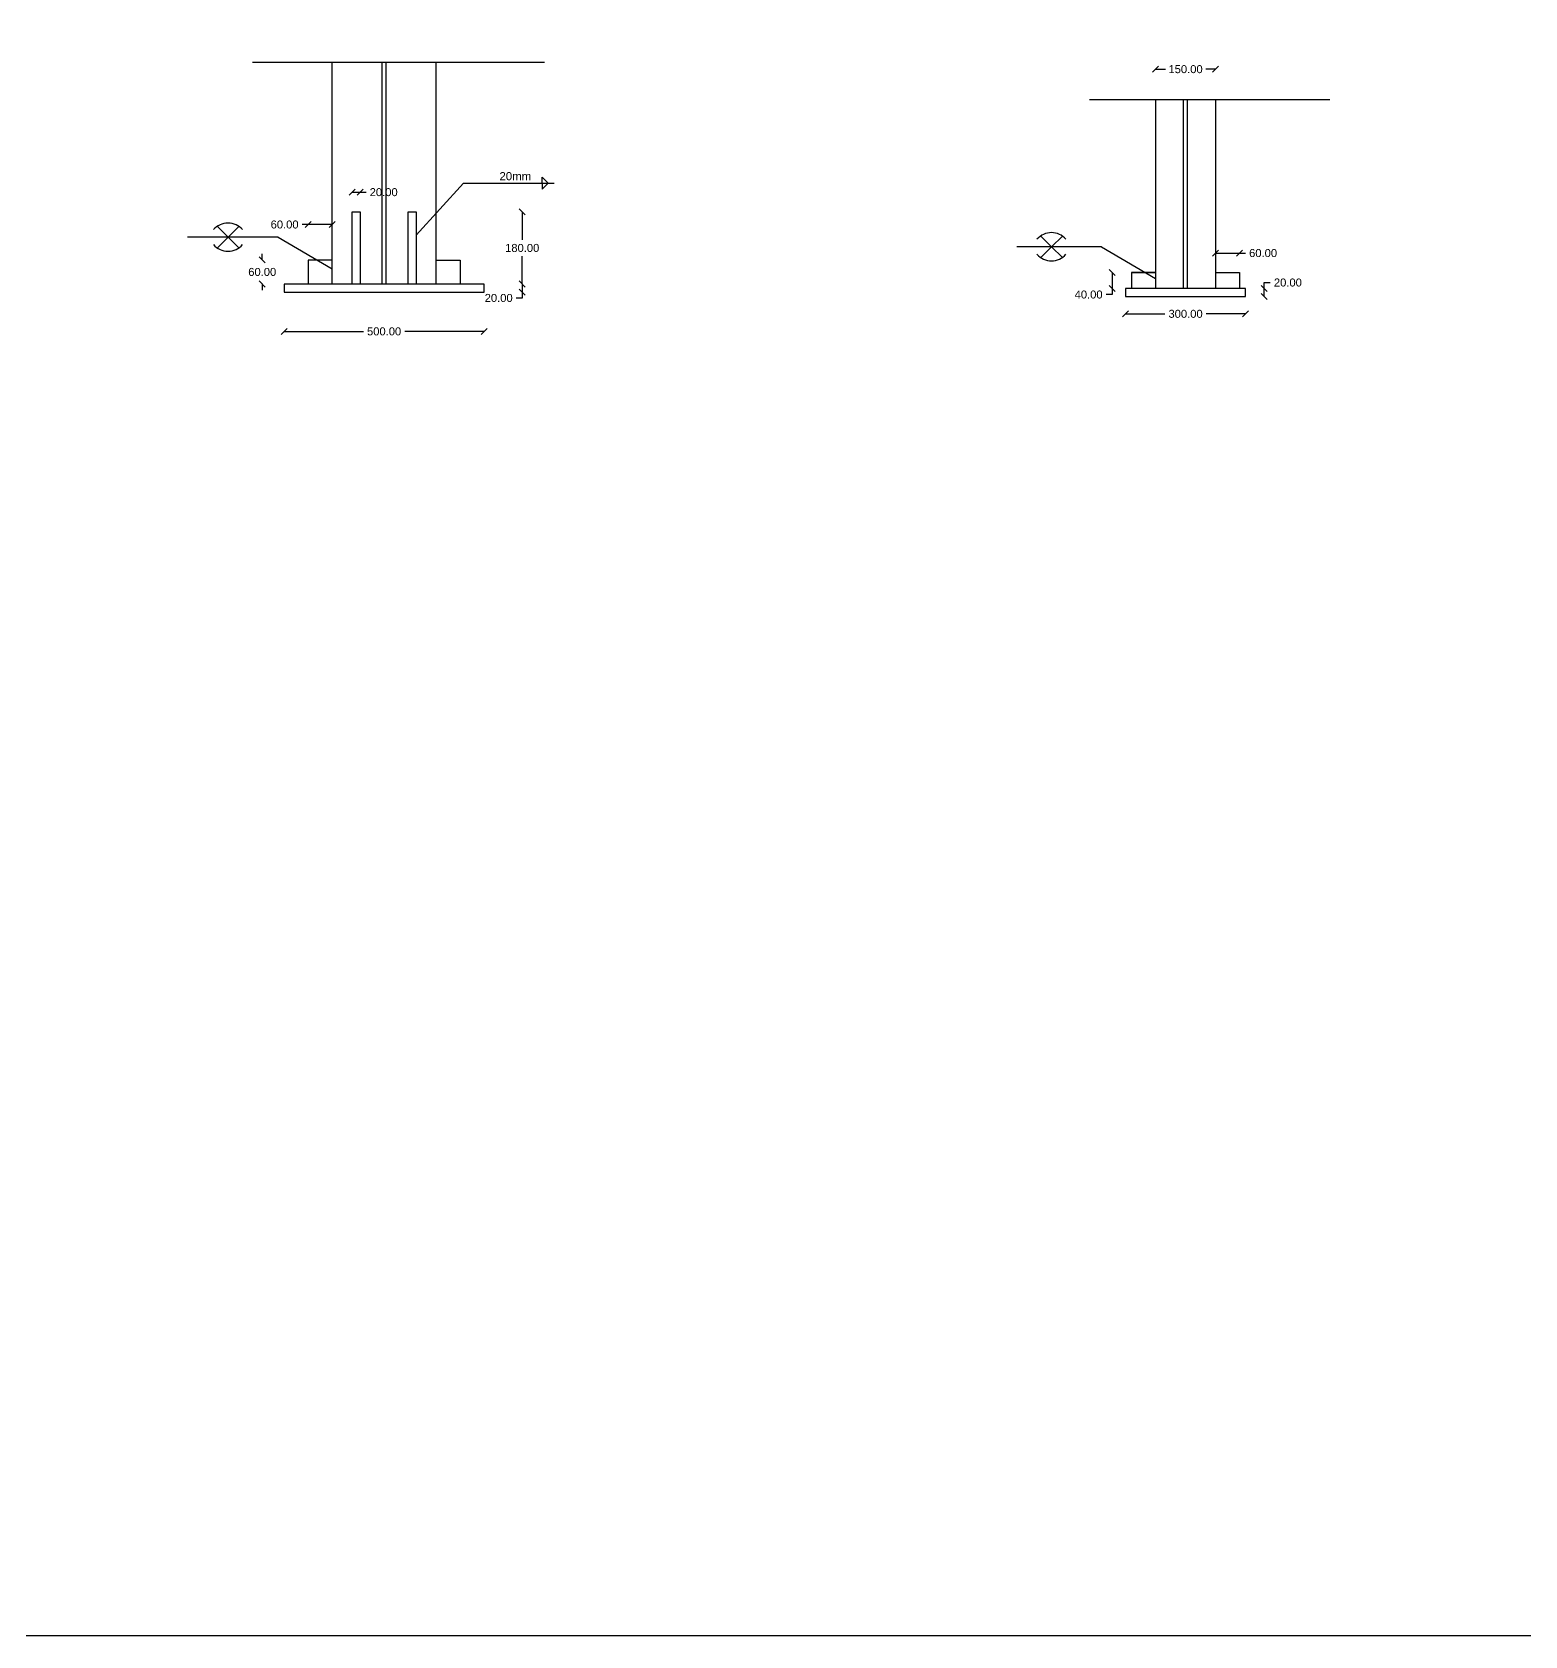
# Model space of a CAD drawing. Header units: inches. Extents: x -15 to 2803056, y 0 to 866270.
# Drawn here: x 937965 to 941696, y 39687 to 43695 of the extents above; entities that cross this region are included whole.
import ezdxf

# ---------------------------------------------------------------- set-up
doc = ezdxf.new("R2010")
doc.units = ezdxf.units.IN
doc.header["$LTSCALE"] = 100
doc.header["$MEASUREMENT"] = 0
doc.linetypes.add('ACAD_ISO03W100', pattern=[30, 12, -18])
doc.linetypes.add('PHANTOM2', pattern=[1.25, 0.625, -0.125, 0.125, -0.125, 0.125, -0.125])
doc.layers.add('connection', color=50, linetype='Continuous')
doc.styles.get("Standard").update_dxf_attribs({"font": 'arial.ttf'})
doc.dimstyles.new('connections', dxfattribs={"dimtxt": 20, "dimasz": 15, "dimexe": 0.0625, "dimexo": 0.0625, "dimgap": 10, "dimtad": 0, "dimtih": 1, "dimtoh": 1, "dimzin": 0, "dimdsep": 46, "dimtxsty": 'Standard', "dimblk": 'OBLIQUE', "dimcen": 0.09, "dimse1": 1, "dimse2": 1, "dimclrd": 256, "dimclre": 256, "dimclrt": 256, "dimadec": 0, "dimazin": 0, "dimtfac": 1, "dimtofl": 0, "dimtmove": 0, "dimatfit": 3, "dimfxl": 1, "dimtfillclr": 256, "dimtolj": 1, "dimtzin": 0, "dimlwe": -1, "dimarcsym": 0})

# ---------------------------------------------------------------- blocks, each defined once
blk = doc.blocks.new('_Oblique')
at = {"color": 0, "linetype": 'ByBlock', "lineweight": -2}
blk.add_line((-0.5, -0.5), (0.5, 0.5), dxfattribs=at)
blk = doc.blocks.new('*D511')
at = {"layer": 'connection', "lineweight": -2, "transparency": 16777216}
for p, q in [((939190.1, 43245.1), (939190.1, 43175.3)), ((939190.1, 43065.1), (939190.1, 43134.9))]:
    blk.add_line(p, q, dxfattribs=at)
at = {"layer": 'Defpoints', "color": 0}
for p in [(938925, 43245.1), (938925, 43065.1), (939190.1, 43065.1)]:
    blk.add_point(p, dxfattribs=at)
at = {"layer": 'connection', "lineweight": -2, "transparency": 16777216, "xscale": 15, "yscale": 15, "zscale": 15}
for p, rotation in [((939190.1, 43245.1), 90), ((939190.1, 43065.1), 270)]:
    blk.add_blockref('_Oblique', p, dxfattribs=dict(at, rotation=rotation))
at = {"layer": 'connection', "transparency": 16777216, "insert": (939190.1, 43155.1), "char_height": 20, "attachment_point": 5}
blk.add_mtext('\\A1;180.00', dxfattribs=at)
blk = doc.blocks.new('*D512')
at = {"layer": 'connection', "lineweight": -2, "transparency": 16777216}
for p, q in [((939190.1, 43065.1), (939190.1, 43045.1)), ((939190.1, 43030.1), (939175.1, 43030.1)), ((939190.1, 43045.1), (939190.1, 43030.1))]:
    blk.add_line(p, q, dxfattribs=at)
at = {"layer": 'Defpoints', "color": 0}
for p in [(939095, 43065.1), (939095, 43045.1), (939190.1, 43045.1)]:
    blk.add_point(p, dxfattribs=at)
at = {"layer": 'connection', "lineweight": -2, "transparency": 16777216, "xscale": 15, "yscale": 15, "zscale": 15}
for p, rotation in [((939190.1, 43065.1), 90), ((939190.1, 43045.1), 270)]:
    blk.add_blockref('_Oblique', p, dxfattribs=dict(at, rotation=rotation))
at = {"layer": 'connection', "transparency": 16777216, "insert": (939131.3, 43030.1), "char_height": 20, "attachment_point": 5}
blk.add_mtext('\\A1;20.00', dxfattribs=at)
blk = doc.blocks.new('*D513')
at = {"layer": 'connection', "lineweight": -2, "transparency": 16777216}
for p, q in [((938595, 42946.6), (938793.6, 42946.6)), ((939095, 42946.6), (938896.5, 42946.6))]:
    blk.add_line(p, q, dxfattribs=at)
at = {"layer": 'Defpoints', "color": 0}
for p in [(938595, 43045.1), (939095, 43045.1), (939095, 42946.6)]:
    blk.add_point(p, dxfattribs=at)
at = {"layer": 'connection', "lineweight": -2, "transparency": 16777216, "xscale": 15, "yscale": 15, "zscale": 15, "rotation": 180}
blk.add_blockref('_Oblique', (938595, 42946.6), dxfattribs=at)
at = {"layer": 'connection', "lineweight": -2, "transparency": 16777216, "xscale": 15, "yscale": 15, "zscale": 15}
blk.add_blockref('_Oblique', (939095, 42946.6), dxfattribs=at)
at = {"layer": 'connection', "transparency": 16777216, "insert": (938845, 42946.6), "char_height": 20, "attachment_point": 5}
blk.add_mtext('\\A1;500.00', dxfattribs=at)
blk = doc.blocks.new('*D514')
at = {"layer": 'connection', "lineweight": -2, "transparency": 16777216}
for p, q in [((938540.4, 43125.1), (938540.4, 43140.1)), ((938540.4, 43065.1), (938540.4, 43050.1))]:
    blk.add_line(p, q, dxfattribs=at)
at = {"layer": 'Defpoints', "color": 0}
for p in [(938655, 43125.1), (938540.4, 43065.1), (938655, 43065.1)]:
    blk.add_point(p, dxfattribs=at)
at = {"layer": 'connection', "lineweight": -2, "transparency": 16777216, "xscale": 15, "yscale": 15, "zscale": 15}
for p, rotation in [((938540.4, 43125.1), 270), ((938540.4, 43065.1), 90)]:
    blk.add_blockref('_Oblique', p, dxfattribs=dict(at, rotation=rotation))
at = {"layer": 'connection', "transparency": 16777216, "insert": (938540.4, 43095.1), "char_height": 20, "attachment_point": 5}
blk.add_mtext('\\A1;60.00', dxfattribs=at)
blk = doc.blocks.new('*D515')
at = {"layer": 'connection', "lineweight": -2, "transparency": 16777216}
for p, q in [((938655, 43213.7), (938640, 43213.7)), ((938715, 43213.7), (938655, 43213.7))]:
    blk.add_line(p, q, dxfattribs=at)
at = {"layer": 'Defpoints', "color": 0}
for p in [(938655, 43213.7), (938655, 43125.1), (938715, 43125.1)]:
    blk.add_point(p, dxfattribs=at)
at = {"layer": 'connection', "lineweight": -2, "transparency": 16777216, "xscale": 15, "yscale": 15, "zscale": 15, "rotation": 180}
blk.add_blockref('_Oblique', (938655, 43213.7), dxfattribs=at)
at = {"layer": 'connection', "lineweight": -2, "transparency": 16777216, "xscale": 15, "yscale": 15, "zscale": 15}
blk.add_blockref('_Oblique', (938715, 43213.7), dxfattribs=at)
at = {"layer": 'connection', "transparency": 16777216, "insert": (938596.3, 43213.7), "char_height": 20, "attachment_point": 5}
blk.add_mtext('\\A1;60.00', dxfattribs=at)
blk = doc.blocks.new('*D516')
at = {"layer": 'connection', "lineweight": -2, "transparency": 16777216}
for p, q in [((938765, 43294.5), (938785, 43294.5)), ((938785, 43294.5), (938800, 43294.5))]:
    blk.add_line(p, q, dxfattribs=at)
at = {"layer": 'Defpoints', "color": 0}
for p in [(938785, 43294.5), (938765, 43245.1), (938785, 43245.1)]:
    blk.add_point(p, dxfattribs=at)
at = {"layer": 'connection', "lineweight": -2, "transparency": 16777216, "xscale": 15, "yscale": 15, "zscale": 15, "rotation": 180}
blk.add_blockref('_Oblique', (938765, 43294.5), dxfattribs=at)
at = {"layer": 'connection', "lineweight": -2, "transparency": 16777216, "xscale": 15, "yscale": 15, "zscale": 15}
blk.add_blockref('_Oblique', (938785, 43294.5), dxfattribs=at)
at = {"layer": 'connection', "transparency": 16777216, "insert": (938843.9, 43294.5), "char_height": 20, "attachment_point": 5}
blk.add_mtext('\\A1;20.00', dxfattribs=at)
blk = doc.blocks.new('*D532')
at = {"layer": 'connection', "lineweight": -2, "transparency": 16777216}
for p, q in [((940923, 43142.3), (940983, 43142.3)), ((940983, 43142.3), (940998, 43142.3))]:
    blk.add_line(p, q, dxfattribs=at)
at = {"layer": 'Defpoints', "color": 0}
for p in [(940983, 43142.3), (940923, 43093.7), (940983, 43093.7)]:
    blk.add_point(p, dxfattribs=at)
at = {"layer": 'connection', "lineweight": -2, "transparency": 16777216, "xscale": 15, "yscale": 15, "zscale": 15, "rotation": 180}
blk.add_blockref('_Oblique', (940923, 43142.3), dxfattribs=at)
at = {"layer": 'connection', "lineweight": -2, "transparency": 16777216, "xscale": 15, "yscale": 15, "zscale": 15}
blk.add_blockref('_Oblique', (940983, 43142.3), dxfattribs=at)
at = {"layer": 'connection', "transparency": 16777216, "insert": (941041.8, 43142.3), "char_height": 20, "attachment_point": 5}
blk.add_mtext('\\A1;60.00', dxfattribs=at)
blk = doc.blocks.new('*D533')
at = {"layer": 'connection', "lineweight": -2, "transparency": 16777216}
for p, q in [((940664.9, 43093.7), (940664.9, 43053.7)), ((940664.9, 43053.7), (940664.9, 43038.7)), ((940664.9, 43038.7), (940649.9, 43038.7))]:
    blk.add_line(p, q, dxfattribs=at)
at = {"layer": 'Defpoints', "color": 0}
for p in [(940983, 43093.7), (940664.9, 43053.7), (940983, 43053.7)]:
    blk.add_point(p, dxfattribs=at)
at = {"layer": 'connection', "lineweight": -2, "transparency": 16777216, "xscale": 15, "yscale": 15, "zscale": 15}
for p, rotation in [((940664.9, 43093.7), 90), ((940664.9, 43053.7), 270)]:
    blk.add_blockref('_Oblique', p, dxfattribs=dict(at, rotation=rotation))
at = {"layer": 'connection', "transparency": 16777216, "insert": (940605.7, 43038.7), "char_height": 20, "attachment_point": 5}
blk.add_mtext('\\A1;40.00', dxfattribs=at)
blk = doc.blocks.new('*D534')
at = {"layer": 'connection', "lineweight": -2, "transparency": 16777216}
for p, q in [((941044.8, 43053.7), (941044.8, 43068.7)), ((941044.8, 43068.7), (941059.8, 43068.7)), ((941044.8, 43033.7), (941044.8, 43053.7))]:
    blk.add_line(p, q, dxfattribs=at)
at = {"layer": 'Defpoints', "color": 0}
for p in [(940998, 43053.7), (941044.8, 43053.7), (940998, 43033.7)]:
    blk.add_point(p, dxfattribs=at)
at = {"layer": 'connection', "lineweight": -2, "transparency": 16777216, "xscale": 15, "yscale": 15, "zscale": 15}
for p, rotation in [((941044.8, 43053.7), 90), ((941044.8, 43033.7), 270)]:
    blk.add_blockref('_Oblique', p, dxfattribs=dict(at, rotation=rotation))
at = {"layer": 'connection', "transparency": 16777216, "insert": (941103.7, 43068.7), "char_height": 20, "attachment_point": 5}
blk.add_mtext('\\A1;20.00', dxfattribs=at)
blk = doc.blocks.new('*D535')
at = {"layer": 'connection', "lineweight": -2, "transparency": 16777216}
for p, q in [((940698, 42990.5), (940796.5, 42990.5)), ((940998, 42990.5), (940899.5, 42990.5))]:
    blk.add_line(p, q, dxfattribs=at)
at = {"layer": 'Defpoints', "color": 0}
for p in [(940698, 43033.7), (940998, 43033.7), (940998, 42990.5)]:
    blk.add_point(p, dxfattribs=at)
at = {"layer": 'connection', "lineweight": -2, "transparency": 16777216, "xscale": 15, "yscale": 15, "zscale": 15, "rotation": 180}
blk.add_blockref('_Oblique', (940698, 42990.5), dxfattribs=at)
at = {"layer": 'connection', "lineweight": -2, "transparency": 16777216, "xscale": 15, "yscale": 15, "zscale": 15}
blk.add_blockref('_Oblique', (940998, 42990.5), dxfattribs=at)
at = {"layer": 'connection', "transparency": 16777216, "insert": (940848, 42990.5), "char_height": 20, "attachment_point": 5}
blk.add_mtext('\\A1;300.00', dxfattribs=at)
blk = doc.blocks.new('*D536')
at = {"layer": 'connection', "lineweight": -2, "transparency": 16777216}
for p, q in [((940773, 43601.9), (940797.5, 43601.9)), ((940923, 43601.9), (940898.5, 43601.9))]:
    blk.add_line(p, q, dxfattribs=at)
at = {"layer": 'Defpoints', "color": 0}
for p in [(940923, 43601.9), (940773, 43525.9), (940923, 43525.9)]:
    blk.add_point(p, dxfattribs=at)
at = {"layer": 'connection', "lineweight": -2, "transparency": 16777216, "xscale": 15, "yscale": 15, "zscale": 15, "rotation": 180}
blk.add_blockref('_Oblique', (940773, 43601.9), dxfattribs=at)
at = {"layer": 'connection', "lineweight": -2, "transparency": 16777216, "xscale": 15, "yscale": 15, "zscale": 15}
blk.add_blockref('_Oblique', (940923, 43601.9), dxfattribs=at)
at = {"layer": 'connection', "transparency": 16777216, "insert": (940848, 43601.9), "char_height": 20, "attachment_point": 5}
blk.add_mtext('\\A1;150.00', dxfattribs=at)

msp = doc.modelspace()

# ---------------------------------------------------------------- linework, layer by layer
at = {"layer": 'connection', "linetype": 'PHANTOM2', "ltscale": 100}
for p, q in [((938515.722, 43619.339), (939245.949, 43619.339)), ((940608.278, 43525.88), (941208.501, 43525.88))]:
    msp.add_line(p, q, dxfattribs=at)
at = {"layer": 'connection'}
for p, q in [((938715.044, 43065.064), (938715.044, 43619.339)), ((938975.044, 43065.064), (938975.044, 43619.339)), ((940772.999, 43525.88), (940772.999, 43053.675)), ((940922.999, 43525.88), (940922.999, 43053.675)), ((939240.168, 43316.846), (939240.168, 43331.846)), ((939240.168, 43331.846), (939255.168, 43316.846)), ((939043.779, 43316.846), (938925.044, 43187.364)), ((939043.779, 43316.846), (939240.168, 43316.846)), ((939240.168, 43316.846), (939255.168, 43316.846)), ((939240.168, 43316.846), (939240.168, 43301.846)), ((939240.168, 43301.846), (939255.168, 43316.846)), ((939255.168, 43316.846), (939270.168, 43316.846)), ((938455.288, 43182.219), (938428.449, 43209.058)), ((938455.288, 43182.219), (938482.127, 43209.058)), ((938765.044, 43065.064), (938765.044, 43245.064)), ((938765.044, 43245.064), (938785.044, 43245.064)), ((938785.044, 43245.064), (938785.044, 43065.064)), ((938905.044, 43065.064), (938905.044, 43245.064)), ((938905.044, 43245.064), (938925.044, 43245.064)), ((938925.044, 43245.064), (938925.044, 43065.064)), ((938368.493, 43182.219), (938353.493, 43182.219)), ((938383.493, 43182.219), (938368.493, 43182.219)), ((938579.882, 43182.219), (938383.493, 43182.219)), ((938455.288, 43182.219), (938428.449, 43155.38)), ((938455.288, 43182.219), (938482.127, 43155.38)), ((938579.882, 43182.219), (938715.044, 43103.244)), ((940513.242, 43158.161), (940486.403, 43185)), ((940513.242, 43158.161), (940540.081, 43185)), ((940441.448, 43158.161), (940426.448, 43158.161)), ((940637.836, 43158.161), (940441.448, 43158.161)), ((940513.242, 43158.161), (940486.403, 43131.322)), ((940513.242, 43158.161), (940540.081, 43131.322)), ((940637.836, 43158.161), (940772.999, 43079.186)), ((938715.044, 43125.064), (938655.044, 43125.064)), ((938655.044, 43125.064), (938655.044, 43065.064)), ((938975.044, 43125.064), (939035.044, 43125.064)), ((939035.044, 43125.064), (939035.044, 43065.064)), ((940712.999, 43093.675), (940772.999, 43093.675)), ((940772.999, 43093.675), (940712.999, 43093.675)), ((940712.999, 43093.675), (940712.999, 43053.675)), ((940922.999, 43093.675), (940982.999, 43093.675)), ((940982.999, 43093.675), (940982.999, 43053.675)), ((939095.044, 43065.064), (938595.044, 43065.064)), ((938595.044, 43065.064), (938595.044, 43045.064)), ((939095.044, 43045.064), (939095.044, 43065.064)), ((940997.999, 43053.675), (940697.999, 43053.675)), ((940697.999, 43053.675), (940697.999, 43033.675)), ((940997.999, 43033.675), (940997.999, 43053.675)), ((938595.044, 43045.064), (939095.044, 43045.064)), ((940697.999, 43033.675), (940997.999, 43033.675))]:
    msp.add_line(p, q, dxfattribs=at)
at = {"layer": 'connection', "linetype": 'ACAD_ISO03W100'}
for p, q in [((938840.044, 43065.064), (938840.044, 43619.339)), ((938850.044, 43065.064), (938850.044, 43619.339)), ((940842.999, 43053.675), (940842.999, 43525.88)), ((940852.999, 43053.675), (940852.999, 43525.88))]:
    msp.add_line(p, q, dxfattribs=at)
at = {"layer": 'connection'}
msp.add_lwpolyline([(930129.126, 47217.725), (955759.855, 47217.725), (955759.855, 39686.664), (930129.126, 39686.664)], close=True, dxfattribs=at)
for centre, start, end in [((938454.961, 43169.564), 40.885579, 139.114421), ((940512.916, 43145.506), 40.885579, 139.114421), ((938454.961, 43194.874), 220.885579, 319.114421), ((940512.916, 43170.816), 220.885579, 319.114421)]:
    msp.add_arc(centre, 47.935, start, end, dxfattribs=at)

# ---------------------------------------------------------------- texts
msp.add_text('20mm', height=20.4789, dxfattribs=at).set_placement((939133.195, 43324.315))

# ---------------------------------------------------------------- dimensions: what is measured, and where the dimension line sits
for base, p1, p2, picture, middle in [((940922.999, 43601.927), (940772.999, 43525.88), (940922.999, 43525.88), '*D536', (940847.999, 43601.927)), ((938655.044, 43213.73), (938715.044, 43125.064), (938655.044, 43125.064), '*D515', (938596.279, 43213.73)), ((940982.999, 43142.348), (940922.999, 43093.675), (940982.999, 43093.675), '*D532', (941041.764, 43142.348)), ((939095.044, 42946.587), (938595.044, 43045.064), (939095.044, 43045.064), '*D513', (938845.044, 42946.587)), ((940997.999, 42990.511), (940697.999, 43033.675), (940997.999, 43033.675), '*D535', (940847.999, 42990.511))]:
    dim = msp.add_linear_dim(base=base, p1=p1, p2=p2, dimstyle='connections', dxfattribs=at)
    dim.commit()
    dim.dimension.update_dxf_attribs({"geometry": picture, "text_midpoint": middle})
for p1, p2, distance, picture, middle in [((938765.044, 43245.064), (938785.044, 43245.064), 49.423, '*D516', (938843.925, 43294.487)), ((938925.044, 43245.064), (938925.044, 43065.064), 265.096, '*D511', (939190.14, 43155.064))]:
    dim = msp.add_aligned_dim(p1=p1, p2=p2, distance=distance, dimstyle='connections', dxfattribs=at)
    dim.commit()
    dim.dimension.update_dxf_attribs({"geometry": picture, "text_midpoint": middle})
for base, p1, p2, picture, middle in [((938540.437, 43065.064), (938655.044, 43125.064), (938655.044, 43065.064), '*D514', (938540.437, 43095.064)), ((940664.86, 43053.675), (940982.999, 43093.675), (940982.999, 43053.675), '*D533', (940605.747, 43038.675)), ((939190.14, 43045.064), (939095.044, 43065.064), (939095.044, 43045.064), '*D512', (939131.259, 43030.064)), ((941044.838, 43053.675), (940997.999, 43033.675), (940997.999, 43053.675), '*D534', (941103.719, 43068.675))]:
    dim = msp.add_linear_dim(base=base, p1=p1, p2=p2, angle=90, dimstyle='connections', dxfattribs=at)
    dim.commit()
    dim.dimension.update_dxf_attribs({"geometry": picture, "text_midpoint": middle})

doc.saveas('drawing.dxf')
